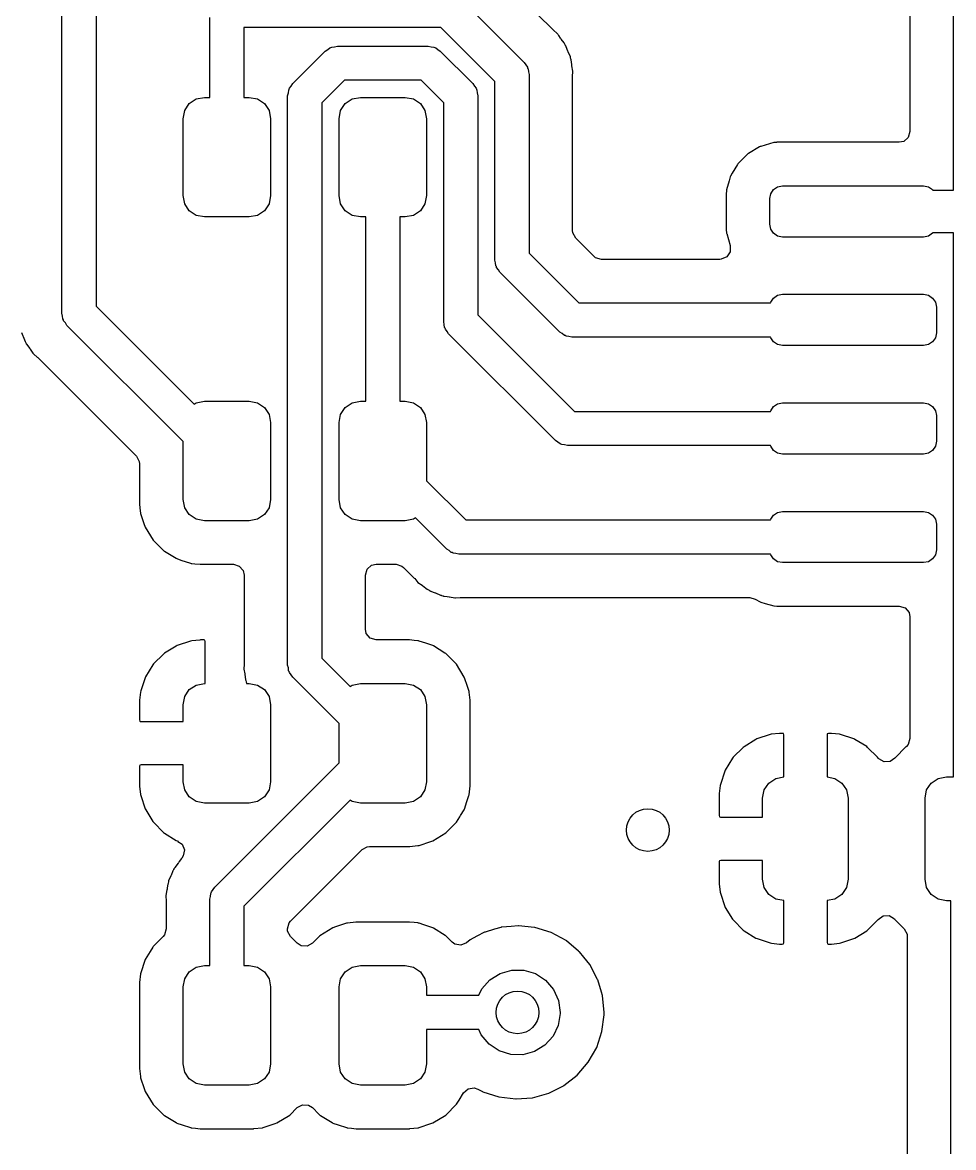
# Model space of a CAD drawing. Extents: x 63 to 234, y -148 to -41.
# Drawn here: x 169.47 to 180.36, y -72.45 to -59.28 of the extents above; entities that cross this region are included whole.
import ezdxf

# ---------------------------------------------------------------- set-up
doc = ezdxf.new("R2010")
doc.units = 0
doc.layers.add('BLACK', color=7, linetype='CONTINUOUS')

msp = doc.modelspace()

# ---------------------------------------------------------------- linework, layer by layer
at = {"layer": 'BLACK', "linetype": 'CONTINUOUS'}
for p, q in [((169.929, -62.6853), (169.929, -56.1741)), ((170.329, -56.1741), (170.329, -62.6025)), ((180.361, -61.2434), (180.361, -58.2814)), ((175.679, -59.3724), (174.967, -58.6608)), ((179.852, -58.6798), (179.852, -60.5589)), ((174.587, -58.9999), (175.337, -59.7497)), ((171.658, -60.1584), (171.658, -59.2241)), ((174.363, -59.3413), (172.058, -59.3413)), ((172.058, -59.3413), (172.058, -60.1584)), ((174.995, -59.9737), (174.363, -59.3413)), ((175.684, -59.3774), (175.679, -59.3724)), ((175.718, -59.4072), (175.684, -59.3774)), ((175.731, -59.4189), (175.718, -59.4072)), ((175.735, -59.4251), (175.731, -59.4189)), ((175.742, -59.4353), (175.735, -59.4251)), ((175.735, -59.4251), (175.735, -59.4251)), ((175.762, -59.4642), (175.742, -59.4353)), ((175.767, -59.4715), (175.762, -59.4642)), ((175.771, -59.4768), (175.767, -59.4715)), ((175.805, -59.5215), (175.771, -59.4768)), ((172.629, -59.9982), (173.01, -59.6167)), ((173.01, -59.6167), (173.039, -59.599)), ((173.039, -59.599), (173.065, -59.5782)), ((173.065, -59.5782), (173.076, -59.5756)), ((173.076, -59.5756), (173.086, -59.5695)), ((173.086, -59.5695), (173.119, -59.5658)), ((173.119, -59.5658), (173.152, -59.5584)), ((173.152, -59.5584), (174.215, -59.5584)), ((174.215, -59.5584), (174.248, -59.5659)), ((174.248, -59.5659), (174.281, -59.5696)), ((174.281, -59.5696), (174.291, -59.5758)), ((174.291, -59.5758), (174.302, -59.5783)), ((174.302, -59.5783), (174.328, -59.5992)), ((174.328, -59.5992), (174.356, -59.617)), ((174.356, -59.617), (174.737, -59.998)), ((175.81, -59.5275), (175.805, -59.5215)), ((175.805, -59.5215), (175.805, -59.5215)), ((175.813, -59.5345), (175.81, -59.5275)), ((175.814, -59.5368), (175.813, -59.5345)), ((175.822, -59.5516), (175.814, -59.5368)), ((175.823, -59.5539), (175.822, -59.5516)), ((175.828, -59.5602), (175.823, -59.5539)), ((175.83, -59.5673), (175.828, -59.5602)), ((175.85, -59.6199), (175.83, -59.5673)), ((175.83, -59.5673), (175.83, -59.5673)), ((175.853, -59.626), (175.85, -59.6199)), ((175.879, -59.6846), (175.853, -59.626)), ((175.337, -59.7497), (175.355, -59.778)), ((175.88, -59.692), (175.879, -59.6846)), ((175.881, -59.6946), (175.88, -59.692)), ((175.885, -59.7109), (175.881, -59.6946)), ((175.886, -59.7135), (175.885, -59.7109)), ((175.888, -59.7206), (175.886, -59.7135)), ((175.895, -59.7756), (175.888, -59.7206)), ((175.355, -59.778), (175.376, -59.8041)), ((175.376, -59.8041), (175.378, -59.8153)), ((175.378, -59.8153), (175.384, -59.8251)), ((175.384, -59.8251), (175.388, -59.8583)), ((175.388, -59.8583), (175.395, -59.8908)), ((175.395, -59.8908), (175.395, -61.9809)), ((175.896, -59.784), (175.895, -59.7756)), ((175.897, -59.7905), (175.896, -59.784)), ((175.908, -59.8535), (175.897, -59.7905)), ((175.904, -59.9112), (175.908, -59.8611)), ((175.908, -59.8611), (175.908, -59.8535)), ((175.908, -59.8611), (175.908, -59.8611)), ((172.59, -60.0526), (172.611, -60.0265)), ((172.611, -60.0265), (172.629, -59.9982)), ((173.234, -59.9584), (172.97, -60.2225)), ((174.132, -59.9584), (173.234, -59.9584)), ((174.396, -60.222), (174.132, -59.9584)), ((174.737, -59.998), (174.755, -60.0263)), ((174.755, -60.0263), (174.776, -60.0524)), ((174.995, -62.0637), (174.995, -59.9737)), ((175.904, -59.9198), (175.904, -59.9112)), ((175.904, -61.718), (175.904, -59.9198)), ((171.5, -60.1774), (171.596, -60.1584)), ((171.596, -60.1584), (171.658, -60.1584)), ((172.058, -60.1584), (172.121, -60.1584)), ((172.121, -60.1584), (172.216, -60.1774)), ((172.57, -60.1393), (172.578, -60.1068)), ((172.57, -66.8034), (172.57, -60.1393)), ((172.578, -60.1068), (172.582, -60.0736)), ((172.582, -60.0736), (172.588, -60.0638)), ((172.588, -60.0638), (172.59, -60.0526)), ((173.325, -60.1774), (173.421, -60.1584)), ((173.421, -60.1584), (173.946, -60.1584)), ((173.946, -60.1584), (174.041, -60.1774)), ((174.776, -60.0524), (174.779, -60.0636)), ((174.779, -60.0636), (174.785, -60.0734)), ((174.785, -60.0734), (174.788, -60.1066)), ((174.788, -60.1066), (174.796, -60.1392)), ((174.796, -60.1392), (174.796, -62.7022)), ((171.365, -60.3127), (171.419, -60.2316)), ((171.419, -60.2316), (171.5, -60.1774)), ((172.216, -60.1774), (172.298, -60.2316)), ((172.298, -60.2316), (172.352, -60.3127)), ((172.97, -60.2225), (172.97, -66.7206)), ((173.19, -60.3127), (173.244, -60.2316)), ((173.244, -60.2316), (173.325, -60.1774)), ((174.041, -60.1774), (174.123, -60.2316)), ((174.123, -60.2316), (174.177, -60.3127)), ((174.396, -62.785), (174.396, -60.222)), ((171.346, -60.4084), (171.365, -60.3127)), ((171.346, -61.3084), (171.346, -60.4084)), ((172.352, -60.3127), (172.371, -60.4084)), ((172.371, -60.4084), (172.371, -61.3084)), ((173.171, -60.4084), (173.19, -60.3127)), ((173.171, -61.3084), (173.171, -60.4084)), ((174.177, -60.3127), (174.196, -60.4084)), ((174.196, -60.4084), (174.196, -61.3084)), ((178.257, -60.6878), (178.157, -60.7169)), ((178.263, -60.6873), (178.257, -60.6878)), ((178.292, -60.6851), (178.263, -60.6873)), ((178.263, -60.6873), (178.263, -60.6873)), ((178.294, -60.6849), (178.292, -60.6851)), ((178.292, -60.6851), (178.292, -60.6851)), ((179.726, -60.6849), (178.294, -60.6849)), ((179.779, -60.6735), (179.726, -60.6849)), ((179.832, -60.627), (179.779, -60.6735)), ((179.852, -60.5589), (179.832, -60.627)), ((177.954, -60.8189), (177.836, -60.9366)), ((177.961, -60.8149), (177.954, -60.8189)), ((178.09, -60.7383), (177.961, -60.8149)), ((177.961, -60.8149), (177.961, -60.8149)), ((178.097, -60.7343), (178.09, -60.7383)), ((178.09, -60.7383), (178.09, -60.7383)), ((178.105, -60.732), (178.097, -60.7343)), ((178.157, -60.7169), (178.105, -60.732)), ((178.105, -60.732), (178.105, -60.732)), ((177.832, -60.9434), (177.772, -61.0451)), ((177.836, -60.9366), (177.832, -60.9434)), ((177.832, -60.9434), (177.832, -60.9434)), ((177.752, -61.0798), (177.749, -61.0874)), ((177.772, -61.0451), (177.752, -61.0798)), ((177.735, -61.1355), (177.705, -61.2396)), ((177.749, -61.0874), (177.735, -61.1355)), ((177.749, -61.0874), (177.749, -61.0874)), ((178.255, -61.2373), (178.303, -61.2048)), ((178.303, -61.2048), (178.361, -61.1934)), ((178.361, -61.1934), (180.011, -61.1934)), ((180.011, -61.1934), (180.068, -61.2048)), ((180.068, -61.2048), (180.117, -61.2373)), ((171.365, -61.4041), (171.346, -61.3084)), ((172.371, -61.3084), (172.352, -61.4041)), ((173.19, -61.4041), (173.171, -61.3084)), ((174.196, -61.3084), (174.177, -61.4041)), ((177.703, -61.2662), (177.702, -61.2769)), ((177.702, -61.2769), (177.702, -61.7099)), ((177.705, -61.246), (177.703, -61.2662)), ((177.705, -61.2396), (177.705, -61.246)), ((177.705, -61.246), (177.705, -61.246)), ((178.211, -61.3434), (178.222, -61.286)), ((178.211, -61.6434), (178.211, -61.3434)), ((178.222, -61.286), (178.255, -61.2373)), ((180.117, -61.2373), (180.121, -61.2434)), ((180.121, -61.2434), (180.361, -61.2434)), ((171.419, -61.4852), (171.365, -61.4041)), ((172.352, -61.4041), (172.298, -61.4852)), ((173.244, -61.4852), (173.19, -61.4041)), ((174.177, -61.4041), (174.123, -61.4852)), ((171.5, -61.5394), (171.419, -61.4852)), ((171.596, -61.5584), (171.5, -61.5394)), ((172.121, -61.5584), (171.596, -61.5584)), ((172.216, -61.5394), (172.121, -61.5584)), ((172.298, -61.4852), (172.216, -61.5394)), ((173.325, -61.5394), (173.244, -61.4852)), ((173.421, -61.5584), (173.325, -61.5394)), ((173.483, -61.5584), (173.421, -61.5584)), ((173.483, -63.7144), (173.483, -61.5584)), ((173.946, -61.5584), (173.883, -61.5584)), ((173.883, -61.5584), (173.883, -63.7144)), ((174.041, -61.5394), (173.946, -61.5584)), ((174.123, -61.4852), (174.041, -61.5394)), ((175.907, -61.7448), (175.904, -61.718)), ((177.702, -61.7099), (177.702, -61.7124)), ((177.702, -61.7124), (177.702, -61.7124)), ((177.702, -61.7124), (177.705, -61.7392)), ((177.705, -61.7392), (177.705, -61.7472)), ((178.222, -61.7008), (178.211, -61.6434)), ((178.255, -61.7495), (178.222, -61.7008)), ((175.941, -61.8071), (175.907, -61.7448)), ((176.152, -62.018), (175.941, -61.8071)), ((177.705, -61.7472), (177.707, -61.7534)), ((177.707, -61.7534), (177.707, -61.7534)), ((177.707, -61.7534), (177.748, -61.8937)), ((178.303, -61.782), (178.255, -61.7495)), ((178.361, -61.7934), (178.303, -61.782)), ((180.011, -61.7934), (178.361, -61.7934)), ((180.068, -61.782), (180.011, -61.7934)), ((180.117, -61.7495), (180.068, -61.782)), ((180.121, -61.7434), (180.117, -61.7495)), ((180.361, -61.7434), (180.121, -61.7434)), ((180.361, -68.109), (180.361, -61.7434)), ((175.395, -61.9809), (175.978, -62.5634)), ((177.748, -61.9647), (177.709, -62.0244)), ((177.748, -61.8937), (177.748, -61.9647)), ((175.003, -62.0963), (174.995, -62.0637)), ((175.006, -62.1295), (175.003, -62.0963)), ((175.013, -62.1392), (175.006, -62.1295)), ((176.173, -62.0349), (176.152, -62.018)), ((176.241, -62.0549), (176.173, -62.0349)), ((177.627, -62.0549), (176.241, -62.0549)), ((177.644, -62.0537), (177.627, -62.0549)), ((177.709, -62.0244), (177.644, -62.0537)), ((175.015, -62.1504), (175.013, -62.1392)), ((175.036, -62.1766), (175.015, -62.1504)), ((175.054, -62.2049), (175.036, -62.1766)), ((175.754, -62.9048), (175.054, -62.2049)), ((178.222, -62.556), (178.255, -62.5073)), ((178.255, -62.5073), (178.303, -62.4748)), ((178.303, -62.4748), (178.361, -62.4634)), ((178.361, -62.4634), (180.011, -62.4634)), ((180.011, -62.4634), (180.068, -62.4748)), ((180.068, -62.4748), (180.117, -62.5073)), ((180.117, -62.5073), (180.149, -62.556)), ((170.329, -62.6025), (171.476, -63.7494)), ((175.978, -62.5634), (178.221, -62.5634)), ((178.221, -62.5634), (178.222, -62.556)), ((180.149, -62.556), (180.161, -62.6134)), ((180.161, -62.6134), (180.161, -62.9134)), ((169.937, -62.7179), (169.929, -62.6853)), ((169.94, -62.7511), (169.937, -62.7179)), ((169.946, -62.7608), (169.94, -62.7511)), ((169.949, -62.772), (169.946, -62.7608)), ((169.97, -62.7982), (169.949, -62.772)), ((174.403, -62.8176), (174.396, -62.785)), ((174.796, -62.7022), (175.927, -63.8334)), ((169.454, -62.9097), (169.472, -62.9501)), ((169.988, -62.8265), (169.97, -62.7982)), ((171.346, -64.1847), (169.988, -62.8265)), ((174.407, -62.8508), (174.403, -62.8176)), ((174.413, -62.8605), (174.407, -62.8508)), ((174.416, -62.8717), (174.413, -62.8605)), ((174.436, -62.8979), (174.416, -62.8717)), ((174.454, -62.9262), (174.436, -62.8979)), ((175.782, -62.9226), (175.754, -62.9048)), ((175.808, -62.9435), (175.782, -62.9226)), ((180.161, -62.9134), (180.149, -62.9708)), ((169.472, -62.9501), (169.474, -62.9562)), ((169.474, -62.9562), (169.497, -63.016)), ((169.497, -63.016), (169.501, -63.0222)), ((169.501, -63.0222), (169.502, -63.0246)), ((169.502, -63.0246), (169.51, -63.0394)), ((169.51, -63.0394), (169.512, -63.0417)), ((169.512, -63.0417), (169.515, -63.0486)), ((169.515, -63.0486), (169.552, -63.0973)), ((175.703, -64.1748), (174.454, -62.9262)), ((175.819, -62.946), (175.808, -62.9435)), ((175.829, -62.9522), (175.819, -62.946)), ((175.862, -62.9559), (175.829, -62.9522)), ((175.895, -62.9634), (175.862, -62.9559)), ((178.221, -62.9634), (175.895, -62.9634)), ((178.222, -62.9708), (178.221, -62.9634)), ((178.255, -63.0195), (178.222, -62.9708)), ((178.303, -63.052), (178.255, -63.0195)), ((178.361, -63.0634), (178.303, -63.052)), ((180.068, -63.052), (180.011, -63.0634)), ((180.117, -63.0195), (180.068, -63.052)), ((180.149, -62.9708), (180.117, -63.0195)), ((169.552, -63.0973), (169.554, -63.0993)), ((169.554, -63.0993), (169.558, -63.1046)), ((169.558, -63.1046), (169.59, -63.151)), ((169.59, -63.151), (169.59, -63.151)), ((169.59, -63.151), (169.594, -63.1573)), ((169.594, -63.1573), (169.6, -63.1623)), ((169.6, -63.1623), (169.6, -63.1623)), ((169.6, -63.1623), (169.64, -63.1987)), ((180.011, -63.0634), (178.361, -63.0634)), ((169.64, -63.1987), (169.646, -63.2037)), ((169.646, -63.2037), (170.8, -64.3585)), ((171.5, -63.7334), (171.596, -63.7144)), ((171.596, -63.7144), (172.121, -63.7144)), ((172.121, -63.7144), (172.216, -63.7334)), ((173.325, -63.7334), (173.421, -63.7144)), ((173.421, -63.7144), (173.483, -63.7144)), ((173.883, -63.7144), (173.946, -63.7144)), ((173.946, -63.7144), (174.041, -63.7334)), ((171.476, -63.7494), (171.5, -63.7334)), ((172.216, -63.7334), (172.298, -63.7876)), ((172.298, -63.7876), (172.352, -63.8687)), ((173.19, -63.8687), (173.244, -63.7876)), ((173.244, -63.7876), (173.325, -63.7334)), ((174.041, -63.7334), (174.123, -63.7876)), ((174.123, -63.7876), (174.177, -63.8687)), ((175.927, -63.8334), (178.221, -63.8334)), ((178.221, -63.8334), (178.222, -63.826)), ((178.222, -63.826), (178.255, -63.7773)), ((178.255, -63.7773), (178.303, -63.7448)), ((178.303, -63.7448), (178.361, -63.7334)), ((178.361, -63.7334), (180.011, -63.7334)), ((180.011, -63.7334), (180.068, -63.7448)), ((180.068, -63.7448), (180.117, -63.7773)), ((180.117, -63.7773), (180.149, -63.826)), ((180.149, -63.826), (180.161, -63.8834)), ((172.352, -63.8687), (172.371, -63.9644)), ((172.371, -63.9644), (172.371, -64.8644)), ((173.171, -63.9644), (173.19, -63.8687)), ((173.171, -64.8644), (173.171, -63.9644)), ((174.177, -63.8687), (174.196, -63.9644)), ((174.196, -63.9644), (174.196, -64.6441)), ((180.161, -63.8834), (180.161, -64.1834)), ((171.346, -64.8644), (171.346, -64.1847)), ((175.731, -64.1926), (175.703, -64.1748)), ((175.757, -64.2135), (175.731, -64.1926)), ((175.768, -64.216), (175.757, -64.2135)), ((175.778, -64.2222), (175.768, -64.216)), ((175.811, -64.2259), (175.778, -64.2222)), ((175.844, -64.2334), (175.811, -64.2259)), ((178.221, -64.2334), (175.844, -64.2334)), ((178.222, -64.2408), (178.221, -64.2334)), ((178.255, -64.2895), (178.222, -64.2408)), ((180.149, -64.2408), (180.117, -64.2895)), ((180.161, -64.1834), (180.149, -64.2408)), ((170.8, -64.3585), (170.834, -64.4208)), ((178.303, -64.322), (178.255, -64.2895)), ((178.361, -64.3334), (178.303, -64.322)), ((180.011, -64.3334), (178.361, -64.3334)), ((180.068, -64.322), (180.011, -64.3334)), ((180.117, -64.2895), (180.068, -64.322)), ((170.834, -64.4208), (170.837, -64.4476)), ((170.837, -64.4476), (170.837, -64.9148)), ((174.196, -64.6441), (174.655, -65.1034)), ((171.365, -64.9601), (171.346, -64.8644)), ((172.371, -64.8644), (172.352, -64.9601)), ((173.19, -64.9601), (173.171, -64.8644)), ((170.837, -64.9148), (170.838, -64.918)), ((170.838, -64.918), (170.838, -64.918)), ((170.838, -64.918), (170.846, -65.0017)), ((170.846, -65.0017), (170.848, -65.0206)), ((170.848, -65.0206), (170.85, -65.0271)), ((170.85, -65.0271), (170.85, -65.0271)), ((170.85, -65.0271), (170.889, -65.1434)), ((171.419, -65.0412), (171.365, -64.9601)), ((172.352, -64.9601), (172.298, -65.0412)), ((173.244, -65.0412), (173.19, -64.9601)), ((178.255, -65.0473), (178.303, -65.0148)), ((178.303, -65.0148), (178.361, -65.0034)), ((178.361, -65.0034), (180.011, -65.0034)), ((180.011, -65.0034), (180.068, -65.0148)), ((180.068, -65.0148), (180.117, -65.0473)), ((170.889, -65.1434), (170.904, -65.1883)), ((171.5, -65.0954), (171.419, -65.0412)), ((171.596, -65.1144), (171.5, -65.0954)), ((172.121, -65.1144), (171.596, -65.1144)), ((172.216, -65.0954), (172.121, -65.1144)), ((172.298, -65.0412), (172.216, -65.0954)), ((173.325, -65.0954), (173.244, -65.0412)), ((173.421, -65.1144), (173.325, -65.0954)), ((173.946, -65.1144), (173.421, -65.1144)), ((174.041, -65.0954), (173.946, -65.1144)), ((174.065, -65.0794), (174.041, -65.0954)), ((174.431, -65.4448), (174.065, -65.0794)), ((174.655, -65.1034), (178.221, -65.1034)), ((178.221, -65.1034), (178.222, -65.096)), ((178.222, -65.096), (178.255, -65.0473)), ((180.117, -65.0473), (180.149, -65.096)), ((180.149, -65.096), (180.161, -65.1534)), ((180.161, -65.1534), (180.161, -65.4534)), ((170.904, -65.1883), (170.997, -65.3387)), ((170.997, -65.3387), (171.122, -65.4637)), ((171.122, -65.4637), (171.129, -65.4675)), ((171.129, -65.4675), (171.129, -65.4675)), ((171.129, -65.4675), (171.264, -65.5508)), ((171.264, -65.5508), (171.273, -65.5565)), ((171.273, -65.5565), (171.321, -65.5725)), ((174.459, -65.4626), (174.431, -65.4448)), ((174.485, -65.4835), (174.459, -65.4626)), ((174.496, -65.486), (174.485, -65.4835)), ((174.506, -65.4922), (174.496, -65.486)), ((174.539, -65.4959), (174.506, -65.4922)), ((174.572, -65.5034), (174.539, -65.4959)), ((178.221, -65.5034), (174.572, -65.5034)), ((178.222, -65.5108), (178.221, -65.5034)), ((178.255, -65.5595), (178.222, -65.5108)), ((180.149, -65.5108), (180.117, -65.5595)), ((180.161, -65.4534), (180.149, -65.5108)), ((171.321, -65.5725), (171.434, -65.61)), ((171.434, -65.61), (171.434, -65.61)), ((171.434, -65.61), (171.441, -65.6122)), ((171.441, -65.6122), (171.448, -65.6129)), ((171.448, -65.6129), (171.448, -65.6129)), ((171.448, -65.6129), (171.485, -65.6167)), ((171.485, -65.6167), (171.545, -65.6229)), ((171.545, -65.6229), (171.936, -65.6229)), ((171.936, -65.6229), (172.004, -65.6429)), ((172.004, -65.6429), (172.05, -65.6966)), ((173.479, -65.7489), (173.499, -65.6808)), ((173.499, -65.6808), (173.552, -65.6343)), ((173.552, -65.6343), (173.605, -65.6229)), ((173.605, -65.6229), (173.838, -65.6229)), ((173.838, -65.6229), (173.906, -65.6429)), ((173.906, -65.6429), (173.927, -65.6598)), ((173.927, -65.6598), (174.051, -65.7839)), ((178.303, -65.592), (178.255, -65.5595)), ((178.361, -65.6034), (178.303, -65.592)), ((180.011, -65.6034), (178.361, -65.6034)), ((180.068, -65.592), (180.011, -65.6034)), ((180.117, -65.5595), (180.068, -65.592)), ((172.05, -65.6966), (172.062, -65.7489)), ((172.062, -65.7489), (172.062, -66.7745)), ((173.479, -66.3819), (173.479, -65.7489)), ((174.051, -65.7839), (174.057, -65.7902)), ((174.057, -65.7902), (174.095, -65.8338)), ((174.095, -65.8338), (174.143, -65.8675)), ((174.143, -65.8675), (174.147, -65.8705)), ((174.147, -65.8705), (174.152, -65.8745)), ((174.152, -65.8745), (174.203, -65.9139)), ((174.203, -65.9139), (174.209, -65.917)), ((174.209, -65.917), (174.212, -65.9184)), ((174.212, -65.9184), (174.226, -65.9268)), ((174.226, -65.9268), (174.229, -65.928)), ((174.229, -65.928), (174.235, -65.9324)), ((174.235, -65.9324), (174.242, -65.9351)), ((174.242, -65.9351), (174.242, -65.9352)), ((174.242, -65.9352), (174.295, -65.9556)), ((174.295, -65.9556), (174.301, -65.9582)), ((174.301, -65.9582), (174.359, -65.9844)), ((174.359, -65.9844), (174.366, -65.9858)), ((174.366, -65.9858), (174.369, -65.9866)), ((174.369, -65.9866), (174.385, -65.9913)), ((174.385, -65.9913), (174.388, -65.9919)), ((174.388, -65.9919), (174.395, -65.9947)), ((174.395, -65.9947), (174.402, -65.9957)), ((174.402, -65.9957), (174.402, -65.9957)), ((174.402, -65.9957), (174.435, -66)), ((174.435, -66), (174.458, -66.003)), ((174.458, -66.003), (174.465, -66.004)), ((174.465, -66.004), (174.527, -66.0157)), ((174.527, -66.0157), (174.535, -66.0153)), ((174.535, -66.0153), (174.59, -66.0121)), ((174.535, -66.0153), (174.535, -66.0153)), ((174.59, -66.0121), (174.597, -66.0119)), ((174.597, -66.0119), (177.977, -66.0119)), ((177.977, -66.0119), (178.041, -66.0294)), ((178.041, -66.0294), (178.097, -66.0625)), ((178.097, -66.0625), (178.105, -66.0648)), ((178.105, -66.0648), (178.105, -66.0648)), ((178.105, -66.0648), (178.157, -66.0799)), ((178.157, -66.0799), (178.257, -66.109)), ((178.257, -66.109), (178.263, -66.1095)), ((178.263, -66.1095), (178.263, -66.1095)), ((178.263, -66.1095), (178.292, -66.1117)), ((178.292, -66.1117), (178.292, -66.1117)), ((178.292, -66.1117), (178.294, -66.1119)), ((178.294, -66.1119), (179.726, -66.1119)), ((179.726, -66.1119), (179.794, -66.1319)), ((179.794, -66.1319), (179.841, -66.1856)), ((179.841, -66.1856), (179.852, -66.2379)), ((179.852, -66.2379), (179.852, -67.6621)), ((173.49, -66.4342), (173.479, -66.3819)), ((173.537, -66.4879), (173.49, -66.4342)), ((171.266, -66.5792), (171.128, -66.6645)), ((171.279, -66.573), (171.266, -66.5792)), ((171.433, -66.5215), (171.279, -66.573)), ((171.447, -66.5187), (171.433, -66.5215)), ((171.542, -66.5087), (171.447, -66.5187)), ((171.549, -66.5084), (171.542, -66.5087)), ((171.591, -66.5084), (171.549, -66.5084)), ((171.598, -66.5101), (171.591, -66.5084)), ((171.6, -66.5113), (171.598, -66.5101)), ((171.604, -66.5265), (171.6, -66.5113)), ((171.604, -67.0164), (171.604, -66.5265)), ((173.605, -66.5079), (173.537, -66.4879)), ((173.996, -66.5079), (173.605, -66.5079)), ((174.051, -66.5135), (173.996, -66.5079)), ((174.094, -66.5179), (174.051, -66.5135)), ((174.101, -66.5186), (174.094, -66.5179)), ((174.094, -66.5179), (174.094, -66.5179)), ((174.107, -66.5208), (174.101, -66.5186)), ((174.185, -66.5467), (174.107, -66.5208)), ((174.107, -66.5208), (174.107, -66.5208)), ((174.269, -66.5743), (174.185, -66.5467)), ((174.275, -66.5781), (174.269, -66.5743)), ((174.409, -66.6609), (174.275, -66.5781)), ((174.275, -66.5781), (174.275, -66.5781)), ((171.117, -66.6735), (171.002, -66.7882)), ((171.128, -66.6645), (171.117, -66.6735)), ((172.97, -66.7206), (173.301, -67.0514)), ((174.419, -66.6671), (174.409, -66.6609)), ((174.544, -66.7921), (174.419, -66.6671)), ((170.993, -66.7996), (170.908, -66.9376)), ((171.002, -66.7882), (170.993, -66.7996)), ((172.06, -66.7996), (172.058, -66.8408)), ((172.058, -66.8408), (172.059, -66.8482)), ((172.059, -66.8482), (172.059, -66.8482)), ((172.059, -66.8482), (172.069, -66.9037)), ((172.062, -66.7831), (172.06, -66.7996)), ((172.062, -66.7745), (172.062, -66.7831)), ((172.578, -66.836), (172.57, -66.8034)), ((172.581, -66.8692), (172.578, -66.836)), ((172.588, -66.8789), (172.581, -66.8692)), ((174.637, -66.9425), (174.544, -66.7921)), ((170.902, -66.9508), (170.851, -67.1051)), ((170.908, -66.9376), (170.902, -66.9508)), ((172.069, -66.9037), (172.07, -66.9102)), ((172.07, -66.9102), (172.077, -66.9736)), ((172.077, -66.9736), (172.08, -66.9807)), ((172.08, -66.9807), (172.081, -66.9834)), ((172.081, -66.9834), (172.085, -66.9997)), ((172.085, -66.9997), (172.086, -67.0022)), ((172.086, -67.0022), (172.087, -67.0097)), ((172.59, -66.8901), (172.588, -66.8789)), ((172.611, -66.9163), (172.59, -66.8901)), ((172.629, -66.9446), (172.611, -66.9163)), ((173.171, -67.4867), (172.629, -66.9446)), ((174.64, -66.9494), (174.637, -66.9425)), ((174.674, -67.0527), (174.64, -66.9494)), ((170.848, -67.1185), (170.838, -67.2128)), ((170.851, -67.1051), (170.848, -67.1185)), ((171.365, -67.1707), (171.419, -67.0896)), ((171.419, -67.0896), (171.5, -67.0354)), ((171.5, -67.0354), (171.596, -67.0164)), ((171.596, -67.0164), (171.604, -67.0164)), ((172.087, -67.0097), (172.09, -67.0164)), ((172.09, -67.0164), (172.121, -67.0164)), ((172.121, -67.0164), (172.216, -67.0354)), ((172.216, -67.0354), (172.298, -67.0896)), ((172.298, -67.0896), (172.352, -67.1707)), ((173.301, -67.0514), (173.325, -67.0354)), ((173.325, -67.0354), (173.421, -67.0164)), ((173.421, -67.0164), (173.946, -67.0164)), ((173.946, -67.0164), (174.041, -67.0354)), ((174.041, -67.0354), (174.123, -67.0896)), ((174.123, -67.0896), (174.177, -67.1707)), ((174.693, -67.1102), (174.674, -67.0527)), ((174.694, -67.1171), (174.693, -67.1102)), ((174.704, -67.2127), (174.694, -67.1171)), ((174.694, -67.1171), (174.694, -67.1171)), ((170.838, -67.2128), (170.838, -67.2193)), ((170.838, -67.2193), (170.838, -67.4443)), ((171.346, -67.2664), (171.365, -67.1707)), ((171.346, -67.4624), (171.346, -67.2664)), ((172.352, -67.1707), (172.371, -67.2664)), ((172.371, -67.2664), (172.371, -68.1664)), ((174.177, -67.1707), (174.196, -67.2664)), ((174.196, -67.2664), (174.196, -68.1664)), ((174.704, -67.216), (174.704, -67.2127)), ((174.704, -68.2168), (174.704, -67.216)), ((170.838, -67.4443), (170.842, -67.4595)), ((170.842, -67.4595), (170.844, -67.4607)), ((170.844, -67.4607), (170.851, -67.4624)), ((170.851, -67.4624), (171.346, -67.4624)), ((173.171, -67.9461), (173.171, -67.4867)), ((178.215, -67.6141), (178.061, -67.6656)), ((178.229, -67.6113), (178.215, -67.6141)), ((178.324, -67.6013), (178.229, -67.6113)), ((178.331, -67.601), (178.324, -67.6013)), ((178.36, -67.601), (178.331, -67.601)), ((178.368, -67.6027), (178.36, -67.601)), ((178.37, -67.6039), (178.368, -67.6027)), ((178.374, -67.6191), (178.37, -67.6039)), ((178.374, -68.1098), (178.374, -67.6191)), ((178.884, -67.6069), (178.882, -67.6145)), ((178.882, -67.6145), (178.882, -68.1098)), ((178.885, -67.6055), (178.884, -67.6069)), ((178.9, -67.601), (178.885, -67.6055)), ((178.925, -67.601), (178.9, -67.601)), ((178.932, -67.6013), (178.925, -67.601)), ((179.026, -67.611), (178.932, -67.6013)), ((179.039, -67.6139), (179.026, -67.611)), ((179.194, -67.665), (179.039, -67.6139)), ((179.207, -67.6712), (179.194, -67.665)), ((179.852, -67.6621), (179.832, -67.7303)), ((177.899, -67.7661), (177.784, -67.8808)), ((177.91, -67.7571), (177.899, -67.7661)), ((178.048, -67.6718), (177.91, -67.7571)), ((178.061, -67.6656), (178.048, -67.6718)), ((179.345, -67.7562), (179.207, -67.6712)), ((179.356, -67.7653), (179.345, -67.7562)), ((179.471, -67.8798), (179.356, -67.7653)), ((179.804, -67.7605), (179.679, -67.8857)), ((179.806, -67.7588), (179.804, -67.7605)), ((179.832, -67.7303), (179.806, -67.7588)), ((177.775, -67.8922), (177.69, -68.0302)), ((177.784, -67.8808), (177.775, -67.8922)), ((179.479, -67.8899), (179.471, -67.8798)), ((179.486, -67.8984), (179.479, -67.8899)), ((179.548, -67.9341), (179.486, -67.8984)), ((179.676, -67.8902), (179.619, -67.9308)), ((179.679, -67.8857), (179.676, -67.8902)), ((170.839, -67.9763), (170.838, -67.9839)), ((170.838, -67.9839), (170.838, -68.2135)), ((170.841, -67.9749), (170.839, -67.9763)), ((170.856, -67.9704), (170.841, -67.9749)), ((171.346, -67.9704), (170.856, -67.9704)), ((171.346, -68.1664), (171.346, -67.9704)), ((171.717, -69.4), (173.171, -67.9461)), ((177.684, -68.0434), (177.633, -68.1977)), ((177.69, -68.0302), (177.684, -68.0434)), ((179.619, -67.9308), (179.548, -67.9341)), ((171.365, -68.2621), (171.346, -68.1664)), ((172.371, -68.1664), (172.352, -68.2621)), ((174.196, -68.1664), (174.177, -68.2621)), ((178.147, -68.2633), (178.201, -68.1822)), ((178.201, -68.1822), (178.282, -68.128)), ((178.282, -68.128), (178.374, -68.1098)), ((178.882, -68.1098), (178.974, -68.128)), ((178.974, -68.128), (179.055, -68.1822)), ((179.055, -68.1822), (179.109, -68.2633)), ((180.047, -68.2633), (180.101, -68.1822)), ((180.101, -68.1822), (180.182, -68.128)), ((180.182, -68.128), (180.278, -68.109)), ((180.278, -68.109), (180.361, -68.109)), ((170.838, -68.2135), (170.838, -68.22)), ((170.838, -68.22), (170.848, -68.3156)), ((170.848, -68.3156), (170.851, -68.329)), ((171.419, -68.3432), (171.365, -68.2621)), ((172.352, -68.2621), (172.298, -68.3432)), ((174.177, -68.2621), (174.123, -68.3432)), ((174.691, -68.3278), (174.694, -68.3213)), ((174.694, -68.3213), (174.704, -68.2168)), ((177.63, -68.2111), (177.62, -68.3054)), ((177.62, -68.3054), (177.62, -68.3119)), ((177.62, -68.3119), (177.62, -68.5619)), ((177.633, -68.1977), (177.63, -68.2111)), ((178.128, -68.359), (178.147, -68.2633)), ((179.109, -68.2633), (179.128, -68.359)), ((180.028, -68.359), (180.047, -68.2633)), ((170.851, -68.329), (170.902, -68.4832)), ((171.5, -68.3974), (171.419, -68.3432)), ((171.596, -68.4164), (171.5, -68.3974)), ((172.121, -68.4164), (171.596, -68.4164)), ((173.301, -68.3814), (172.058, -69.6242)), ((172.216, -68.3974), (172.121, -68.4164)), ((172.298, -68.3432), (172.216, -68.3974)), ((173.325, -68.3974), (173.301, -68.3814)), ((173.421, -68.4164), (173.325, -68.3974)), ((173.946, -68.4164), (173.421, -68.4164)), ((174.041, -68.3974), (173.946, -68.4164)), ((174.123, -68.3432), (174.041, -68.3974)), ((174.638, -68.4891), (174.668, -68.3979)), ((174.668, -68.3979), (174.691, -68.3278)), ((174.691, -68.3278), (174.691, -68.3278)), ((178.128, -68.58), (178.128, -68.359)), ((179.128, -68.359), (179.128, -69.309)), ((180.028, -69.309), (180.028, -68.359)), ((170.902, -68.4832), (170.909, -68.4964)), ((170.909, -68.4964), (170.994, -68.6342)), ((174.545, -68.6397), (174.583, -68.5783)), ((174.583, -68.5783), (174.593, -68.5619)), ((174.593, -68.5619), (174.634, -68.4954)), ((174.634, -68.4954), (174.638, -68.4891)), ((174.634, -68.4954), (174.634, -68.4954)), ((177.62, -68.5619), (177.624, -68.5771)), ((177.624, -68.5771), (177.626, -68.5783)), ((177.626, -68.5783), (177.634, -68.58)), ((177.634, -68.58), (178.128, -68.58)), ((170.994, -68.6342), (171.003, -68.6456)), ((171.003, -68.6456), (171.118, -68.7601)), ((174.42, -68.7649), (174.545, -68.6397)), ((171.118, -68.7601), (171.129, -68.7692)), ((171.129, -68.7692), (171.267, -68.8542)), ((174.27, -68.858), (174.42, -68.7649)), ((171.267, -68.8542), (171.287, -68.8635)), ((171.287, -68.8635), (171.286, -68.8657)), ((171.286, -68.8657), (171.334, -68.8994)), ((171.334, -68.8994), (171.362, -68.965)), ((171.362, -68.965), (171.349, -69.0349)), ((172.604, -69.798), (173.44, -68.9618)), ((173.44, -68.9618), (173.502, -68.9278)), ((173.502, -68.9278), (173.529, -68.9249)), ((173.529, -68.9249), (173.996, -68.9249)), ((173.996, -68.9249), (173.999, -68.9246)), ((173.999, -68.9246), (174.095, -68.9146)), ((173.999, -68.9246), (173.999, -68.9246)), ((174.095, -68.9146), (174.102, -68.9139)), ((174.095, -68.9146), (174.095, -68.9146)), ((174.102, -68.9139), (174.109, -68.9117)), ((174.109, -68.9117), (174.246, -68.8657)), ((174.109, -68.9117), (174.109, -68.9117)), ((174.246, -68.8657), (174.27, -68.858)), ((171.301, -69.1015), (171.291, -69.1161)), ((171.328, -69.0638), (171.301, -69.1015)), ((171.331, -69.0607), (171.328, -69.0638)), ((171.349, -69.0349), (171.331, -69.0607)), ((177.622, -69.0939), (177.62, -69.1015)), ((177.62, -69.1015), (177.62, -69.3561)), ((177.623, -69.0925), (177.622, -69.0939)), ((177.638, -69.088), (177.623, -69.0925)), ((178.128, -69.088), (177.638, -69.088)), ((178.128, -69.309), (178.128, -69.088)), ((171.227, -69.2112), (171.206, -69.2637)), ((171.229, -69.2041), (171.227, -69.2112)), ((171.227, -69.2112), (171.227, -69.2112)), ((171.234, -69.1979), (171.229, -69.2041)), ((171.235, -69.1956), (171.234, -69.1979)), ((171.243, -69.1809), (171.235, -69.1956)), ((171.245, -69.1786), (171.243, -69.1809)), ((171.248, -69.1717), (171.245, -69.1786)), ((171.287, -69.1214), (171.248, -69.1717)), ((171.291, -69.1161), (171.287, -69.1214)), ((171.167, -69.3639), (171.161, -69.4087)), ((171.17, -69.3568), (171.167, -69.3639)), ((171.175, -69.338), (171.17, -69.3542)), ((171.17, -69.3542), (171.17, -69.3568)), ((171.176, -69.3354), (171.175, -69.338)), ((171.177, -69.328), (171.176, -69.3354)), ((171.204, -69.2697), (171.177, -69.328)), ((171.206, -69.2637), (171.204, -69.2697)), ((177.62, -69.3561), (177.62, -69.3626)), ((177.62, -69.3626), (177.63, -69.4582)), ((178.147, -69.4047), (178.128, -69.309)), ((179.128, -69.309), (179.109, -69.4047)), ((180.047, -69.4047), (180.028, -69.309)), ((171.158, -69.4338), (171.146, -69.4966)), ((171.146, -69.4966), (171.146, -69.5042)), ((171.146, -69.5042), (171.146, -69.5042)), ((171.146, -69.5042), (171.15, -69.5588)), ((171.159, -69.4273), (171.158, -69.4338)), ((171.161, -69.4087), (171.159, -69.4273)), ((171.666, -69.5085), (171.67, -69.4753)), ((171.67, -69.4753), (171.676, -69.4656)), ((171.676, -69.4656), (171.678, -69.4544)), ((171.678, -69.4544), (171.699, -69.4283)), ((171.699, -69.4283), (171.717, -69.4)), ((177.63, -69.4582), (177.633, -69.4716)), ((177.633, -69.4716), (177.685, -69.6258)), ((178.201, -69.4858), (178.147, -69.4047)), ((178.282, -69.54), (178.201, -69.4858)), ((179.055, -69.4858), (178.974, -69.54)), ((179.109, -69.4047), (179.055, -69.4858)), ((180.101, -69.4858), (180.047, -69.4047)), ((180.182, -69.54), (180.101, -69.4858)), ((171.15, -69.5588), (171.15, -69.566)), ((171.15, -69.566), (171.15, -69.8894)), ((171.658, -69.5411), (171.666, -69.5085)), ((171.658, -70.3184), (171.658, -69.5411)), ((172.058, -69.6242), (172.058, -70.3184)), ((177.685, -69.6258), (177.691, -69.639)), ((177.691, -69.639), (177.776, -69.7768)), ((178.374, -69.5582), (178.282, -69.54)), ((178.374, -70.0535), (178.374, -69.5582)), ((178.974, -69.54), (178.882, -69.5582)), ((178.882, -69.5582), (178.882, -70.0489)), ((180.278, -69.559), (180.182, -69.54)), ((180.329, -69.559), (180.278, -69.559)), ((180.329, -80.555), (180.329, -69.559)), ((179.479, -69.7782), (179.537, -69.7372)), ((179.537, -69.7372), (179.608, -69.7339)), ((179.608, -69.7339), (179.669, -69.7696)), ((179.669, -69.7696), (179.676, -69.7774)), ((171.15, -69.8894), (171.13, -69.9575)), ((172.567, -69.8871), (172.587, -69.8189)), ((172.567, -69.8896), (172.567, -69.8871)), ((172.57, -69.9165), (172.567, -69.8896)), ((172.587, -69.8189), (172.604, -69.798)), ((173.097, -69.8768), (172.946, -69.9699)), ((173.128, -69.8666), (173.097, -69.8768)), ((173.258, -69.8231), (173.128, -69.8666)), ((173.265, -69.8209), (173.258, -69.8231)), ((173.258, -69.8231), (173.258, -69.8231)), ((173.271, -69.8202), (173.265, -69.8209)), ((173.367, -69.8102), (173.271, -69.8202)), ((173.271, -69.8202), (173.271, -69.8202)), ((173.37, -69.8099), (173.367, -69.8102)), ((173.367, -69.8102), (173.367, -69.8102)), ((173.996, -69.8099), (173.37, -69.8099)), ((174.051, -69.8155), (173.996, -69.8099)), ((174.094, -69.8199), (174.051, -69.8155)), ((174.101, -69.8206), (174.094, -69.8199)), ((174.094, -69.8199), (174.094, -69.8199)), ((174.107, -69.8228), (174.101, -69.8206)), ((174.163, -69.8412), (174.107, -69.8228)), ((174.107, -69.8228), (174.107, -69.8228)), ((174.269, -69.8763), (174.163, -69.8412)), ((174.275, -69.8801), (174.269, -69.8763)), ((174.413, -69.9653), (174.275, -69.8801)), ((174.275, -69.8801), (174.275, -69.8801)), ((174.992, -69.8935), (174.88, -69.9264)), ((175.064, -69.8723), (174.992, -69.8935)), ((175.07, -69.8706), (175.064, -69.8723)), ((175.064, -69.8723), (175.064, -69.8723)), ((175.076, -69.87), (175.07, -69.8706)), ((175.185, -69.8602), (175.076, -69.87)), ((175.076, -69.87), (175.076, -69.87)), ((175.267, -69.8526), (175.185, -69.8602)), ((175.273, -69.8533), (175.267, -69.8526)), ((175.458, -69.8727), (175.273, -69.8533)), ((175.273, -69.8533), (175.273, -69.8533)), ((175.464, -69.8733), (175.458, -69.8727)), ((175.458, -69.8727), (175.458, -69.8727)), ((175.653, -69.9318), (175.464, -69.8733)), ((177.776, -69.7768), (177.785, -69.7882)), ((177.785, -69.7882), (177.9, -69.9027)), ((177.9, -69.9027), (177.911, -69.9118)), ((179.346, -69.9109), (179.357, -69.9019)), ((179.357, -69.9019), (179.472, -69.7872)), ((179.472, -69.7872), (179.479, -69.7782)), ((179.676, -69.7774), (179.68, -69.7833)), ((179.68, -69.7833), (179.765, -69.8684)), ((179.765, -69.8684), (179.783, -69.887)), ((179.783, -69.887), (179.817, -69.9492)), ((171.113, -69.9784), (170.996, -70.0951)), ((171.13, -69.9575), (171.113, -69.9784)), ((172.604, -69.9788), (172.57, -69.9165)), ((172.682, -70.0567), (172.604, -69.9788)), ((172.946, -69.9699), (172.863, -70.0535)), ((174.419, -69.9691), (174.413, -69.9653)), ((174.424, -69.9743), (174.419, -69.9691)), ((174.494, -70.0438), (174.424, -69.9743)), ((174.424, -69.9743), (174.424, -69.9743)), ((174.705, -70.018), (174.662, -70.0528)), ((174.785, -69.9761), (174.705, -70.018)), ((174.875, -69.9293), (174.785, -69.9761)), ((174.88, -69.9264), (174.875, -69.9293)), ((174.875, -69.9293), (174.875, -69.9293)), ((175.827, -70.0259), (175.653, -69.9318)), ((175.831, -70.0298), (175.827, -70.0259)), ((175.974, -70.148), (175.831, -70.0298)), ((175.831, -70.0298), (175.831, -70.0298)), ((177.911, -69.9118), (178.049, -69.9968)), ((178.049, -69.9968), (178.062, -70.003)), ((178.062, -70.003), (178.217, -70.0541)), ((179.041, -70.0539), (179.195, -70.0024)), ((179.195, -70.0024), (179.208, -69.9962)), ((179.208, -69.9962), (179.346, -69.9109)), ((179.817, -69.9492), (179.82, -69.9761)), ((179.82, -69.9761), (179.82, -73.1065)), ((170.961, -70.1519), (170.904, -70.2457)), ((170.993, -70.1013), (170.961, -70.1519)), ((170.996, -70.0951), (170.993, -70.1013)), ((170.993, -70.1013), (170.993, -70.1013)), ((172.727, -70.0856), (172.682, -70.0567)), ((172.798, -70.0906), (172.727, -70.0856)), ((172.86, -70.0565), (172.798, -70.0906)), ((172.863, -70.0535), (172.86, -70.0565)), ((174.526, -70.0672), (174.494, -70.0438)), ((174.596, -70.0799), (174.526, -70.0672)), ((174.662, -70.0528), (174.596, -70.0799)), ((175.979, -70.1519), (175.974, -70.148)), ((175.983, -70.1567), (175.979, -70.1519)), ((176.034, -70.2189), (175.983, -70.1567)), ((175.983, -70.1567), (175.983, -70.1567)), ((178.217, -70.0541), (178.23, -70.057)), ((178.23, -70.057), (178.324, -70.0667)), ((178.324, -70.0667), (178.331, -70.067)), ((178.331, -70.067), (178.356, -70.067)), ((178.356, -70.067), (178.371, -70.0625)), ((178.371, -70.0625), (178.372, -70.0611)), ((178.372, -70.0611), (178.374, -70.0535)), ((178.882, -70.0489), (178.886, -70.0641)), ((178.886, -70.0641), (178.888, -70.0653)), ((178.888, -70.0653), (178.896, -70.067)), ((178.896, -70.067), (178.925, -70.067)), ((178.925, -70.067), (178.932, -70.0667)), ((178.932, -70.0667), (179.027, -70.0567)), ((179.027, -70.0567), (179.041, -70.0539)), ((170.904, -70.2457), (170.848, -70.4135)), ((176.104, -70.3052), (176.034, -70.2189)), ((170.848, -70.4135), (170.837, -70.518)), ((171.365, -70.4727), (171.419, -70.3916)), ((171.419, -70.3916), (171.5, -70.3374)), ((171.5, -70.3374), (171.596, -70.3184)), ((171.596, -70.3184), (171.658, -70.3184)), ((172.058, -70.3184), (172.121, -70.3184)), ((172.121, -70.3184), (172.216, -70.3374)), ((172.216, -70.3374), (172.298, -70.3916)), ((172.298, -70.3916), (172.352, -70.4727)), ((173.19, -70.4727), (173.244, -70.3916)), ((173.244, -70.3916), (173.325, -70.3374)), ((173.325, -70.3374), (173.421, -70.3184)), ((173.421, -70.3184), (173.946, -70.3184)), ((173.946, -70.3184), (174.041, -70.3374)), ((174.041, -70.3374), (174.123, -70.3916)), ((174.123, -70.3916), (174.177, -70.4727)), ((174.936, -70.4852), (175.056, -70.4096)), ((175.056, -70.4096), (175.192, -70.3706)), ((175.192, -70.3706), (175.334, -70.3715)), ((175.334, -70.3715), (175.47, -70.4121)), ((175.47, -70.4121), (175.589, -70.4892)), ((176.197, -70.4798), (176.104, -70.3052)), ((170.837, -70.518), (170.837, -71.5188)), ((171.346, -70.5684), (171.365, -70.4727)), ((172.352, -70.4727), (172.371, -70.5684)), ((173.171, -70.5684), (173.19, -70.4727)), ((174.177, -70.4727), (174.196, -70.5684)), ((174.842, -70.5915), (174.936, -70.4852)), ((175.589, -70.4892), (175.681, -70.5966)), ((176.199, -70.4857), (176.197, -70.4798)), ((176.242, -70.6301), (176.199, -70.4857)), ((171.346, -71.4684), (171.346, -70.5684)), ((172.371, -70.5684), (172.371, -71.4684)), ((173.171, -71.4684), (173.171, -70.5684)), ((174.196, -70.5684), (174.196, -70.666)), ((174.196, -70.666), (174.807, -70.666)), ((174.807, -70.666), (174.842, -70.5915)), ((175.681, -70.5966), (175.74, -70.7257)), ((176.254, -70.6692), (176.242, -70.6301)), ((176.273, -70.866), (176.254, -70.6692)), ((175.74, -70.7257), (175.76, -70.866)), ((175.76, -70.8782), (175.736, -71.018)), ((175.76, -70.866), (175.76, -70.8782)), ((176.248, -71.0905), (176.273, -70.8943)), ((176.273, -70.8943), (176.273, -70.866)), ((174.807, -71.066), (174.196, -71.066)), ((174.196, -71.066), (174.196, -71.4684)), ((174.836, -71.1302), (174.807, -71.066)), ((175.736, -71.018), (175.675, -71.1456)), ((174.927, -71.2387), (174.836, -71.1302)), ((175.675, -71.1456), (175.579, -71.2507)), ((176.186, -71.2782), (176.248, -71.0905)), ((175.045, -71.3173), (174.927, -71.2387)), ((175.18, -71.3596), (175.045, -71.3173)), ((175.459, -71.3249), (175.322, -71.3622)), ((175.579, -71.2507), (175.459, -71.3249)), ((176.088, -71.4501), (176.186, -71.2782)), ((171.365, -71.5641), (171.346, -71.4684)), ((172.371, -71.4684), (172.352, -71.5641)), ((173.19, -71.5641), (173.171, -71.4684)), ((174.196, -71.4684), (174.177, -71.5641)), ((175.322, -71.3622), (175.18, -71.3596)), ((175.959, -71.5999), (176.088, -71.4501)), ((170.837, -71.5188), (170.838, -71.522)), ((170.838, -71.522), (170.838, -71.522)), ((170.838, -71.522), (170.847, -71.6154)), ((171.419, -71.6452), (171.365, -71.5641)), ((172.352, -71.5641), (172.298, -71.6452)), ((173.244, -71.6452), (173.19, -71.5641)), ((174.177, -71.5641), (174.123, -71.6452)), ((175.803, -71.7216), (175.959, -71.5999)), ((170.847, -71.6154), (170.848, -71.6246)), ((170.848, -71.6246), (170.85, -71.6311)), ((170.85, -71.6311), (170.85, -71.6311)), ((170.85, -71.6311), (170.892, -71.7569)), ((171.5, -71.6994), (171.419, -71.6452)), ((171.596, -71.7184), (171.5, -71.6994)), ((172.121, -71.7184), (171.596, -71.7184)), ((172.216, -71.6994), (172.121, -71.7184)), ((172.298, -71.6452), (172.216, -71.6994)), ((173.325, -71.6994), (173.244, -71.6452)), ((173.421, -71.7184), (173.325, -71.6994)), ((173.946, -71.7184), (173.421, -71.7184)), ((174.041, -71.6994), (173.946, -71.7184)), ((174.123, -71.6452), (174.041, -71.6994)), ((175.632, -71.808), (175.797, -71.7244)), ((175.797, -71.7244), (175.803, -71.7216)), ((175.797, -71.7244), (175.797, -71.7244)), ((170.892, -71.7569), (170.904, -71.7923)), ((170.904, -71.7923), (170.997, -71.9427)), ((174.575, -71.8937), (174.628, -71.8066)), ((174.628, -71.8066), (174.681, -71.7591)), ((174.681, -71.7591), (174.751, -71.7476)), ((174.751, -71.7476), (174.797, -71.7627)), ((174.797, -71.7627), (174.849, -71.7916)), ((174.849, -71.7916), (174.849, -71.7916)), ((174.849, -71.7916), (174.854, -71.7946)), ((174.854, -71.7946), (175.042, -71.8557)), ((175.042, -71.8557), (175.239, -71.8792)), ((175.245, -71.8787), (175.43, -71.8645)), ((175.43, -71.8645), (175.436, -71.864)), ((175.43, -71.8645), (175.43, -71.8645)), ((175.436, -71.864), (175.626, -71.8108)), ((175.626, -71.8108), (175.632, -71.808)), ((175.632, -71.808), (175.632, -71.808)), ((170.997, -71.9427), (171.122, -72.0677)), ((172.595, -72.0669), (172.682, -71.9803)), ((172.682, -71.9803), (172.744, -71.9462)), ((172.744, -71.9462), (172.815, -71.9512)), ((172.815, -71.9512), (172.86, -71.9801)), ((172.86, -71.9801), (172.935, -72.0555)), ((174.42, -72.0669), (174.545, -71.9417)), ((174.545, -71.9417), (174.575, -71.8937)), ((175.239, -71.8792), (175.245, -71.8787)), ((175.245, -71.8787), (175.245, -71.8787)), ((171.122, -72.0677), (171.129, -72.0715)), ((171.129, -72.0715), (171.129, -72.0715)), ((171.129, -72.0715), (171.266, -72.1561)), ((172.445, -72.1599), (172.595, -72.0669)), ((172.935, -72.0555), (172.947, -72.0677)), ((172.947, -72.0677), (172.954, -72.0715)), ((172.954, -72.0715), (172.954, -72.0715)), ((172.954, -72.0715), (173.091, -72.1561)), ((174.27, -72.1599), (174.42, -72.0669)), ((171.266, -72.1561), (171.273, -72.1605)), ((171.273, -72.1605), (171.336, -72.1814)), ((171.336, -72.1814), (171.434, -72.214)), ((171.434, -72.214), (171.434, -72.214)), ((171.434, -72.214), (171.441, -72.2162)), ((171.441, -72.2162), (171.448, -72.2169)), ((171.448, -72.2169), (171.448, -72.2169)), ((171.448, -72.2169), (171.491, -72.2213)), ((171.491, -72.2213), (171.545, -72.2269)), ((171.545, -72.2269), (172.171, -72.2269)), ((172.171, -72.2269), (172.174, -72.2266)), ((172.174, -72.2266), (172.27, -72.2166)), ((172.174, -72.2266), (172.174, -72.2266)), ((172.27, -72.2166), (172.277, -72.2159)), ((172.27, -72.2166), (172.27, -72.2166)), ((172.277, -72.2159), (172.284, -72.2137)), ((172.284, -72.2137), (172.422, -72.1675)), ((172.284, -72.2137), (172.284, -72.2137)), ((172.422, -72.1675), (172.445, -72.1599)), ((173.091, -72.1561), (173.098, -72.1605)), ((173.098, -72.1605), (173.161, -72.1814)), ((173.161, -72.1814), (173.259, -72.214)), ((173.259, -72.214), (173.259, -72.214)), ((173.259, -72.214), (173.266, -72.2162)), ((173.266, -72.2162), (173.273, -72.2169)), ((173.273, -72.2169), (173.273, -72.2169)), ((173.273, -72.2169), (173.316, -72.2213)), ((173.316, -72.2213), (173.37, -72.2269)), ((173.37, -72.2269), (173.996, -72.2269)), ((173.996, -72.2269), (173.999, -72.2266)), ((173.999, -72.2266), (174.095, -72.2166)), ((173.999, -72.2266), (173.999, -72.2266)), ((174.095, -72.2166), (174.102, -72.2159)), ((174.095, -72.2166), (174.095, -72.2166)), ((174.102, -72.2159), (174.109, -72.2137)), ((174.109, -72.2137), (174.247, -72.1675)), ((174.109, -72.2137), (174.109, -72.2137)), ((174.247, -72.1675), (174.27, -72.1599))]:
    msp.add_line(p, q, dxfattribs=at)
at = {"layer": 'BLACK'}
for centre in [(176.784, -68.7324), (175.26, -70.866)]:
    msp.add_circle(centre, 0.25, dxfattribs=at)

doc.saveas('drawing.dxf')
